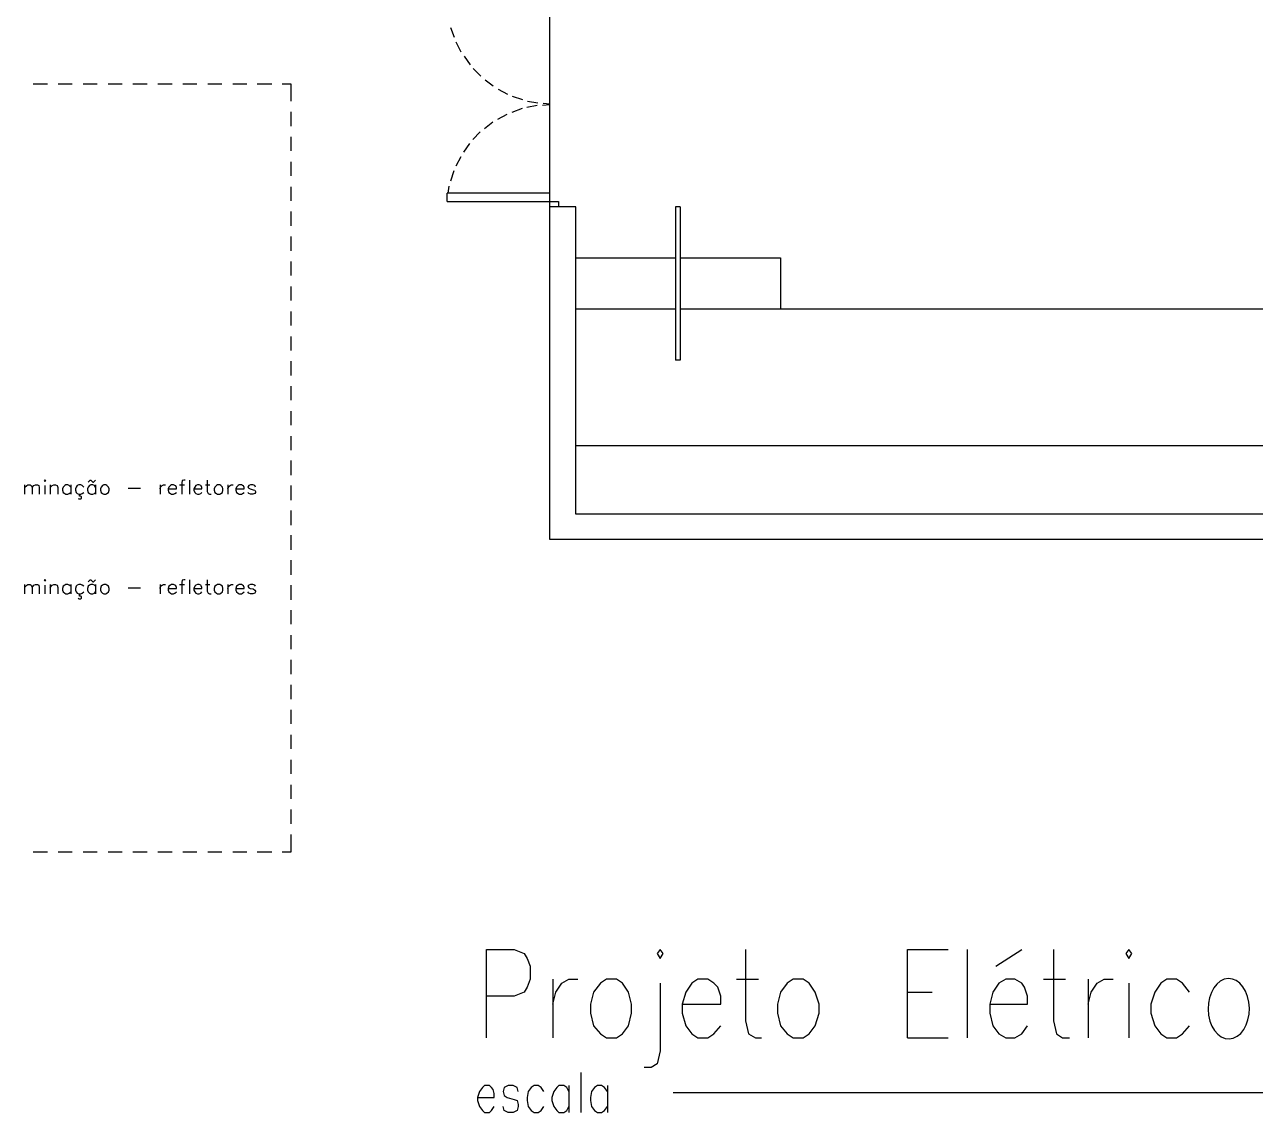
# Model space of a CAD drawing. Header units: millimetres. Extents: x 58 to 939, y 54 to 473.
# Drawn here: x 158.4 to 254.5, y 154.5 to 239.5 of the extents above; entities that cross this region are included whole.
import ezdxf

# ---------------------------------------------------------------- set-up
doc = ezdxf.new("R2010")
doc.units = ezdxf.units.MM
doc.layers.add('PDF_Geometry', color=7, linetype='Continuous')

msp = doc.modelspace()

# ---------------------------------------------------------------- linework, layer by layer
at = {"layer": 'PDF_Geometry', "color": 8, "lineweight": -3, "true_color": 0x797979}
for points in [[(199.397, 226.322), (199.397, 240.208)], [(191.65, 239.276), (191.946, 238.514)], [(192.073, 238.133), (192.454, 237.371)], [(192.708, 237.033), (193.174, 236.355)], [(193.428, 236.059), (194.02, 235.466)], [(194.359, 235.17), (194.994, 234.704)], [(195.375, 234.45), (196.095, 234.069)], [(196.476, 233.9), (197.28, 233.646)], [(197.238, 232.926), (196.433, 232.63)], [(198.423, 233.18), (197.619, 233.011)], [(197.661, 233.519), (198.466, 233.392)], [(199.397, 233.222), (198.847, 233.18)], [(198.889, 233.349), (199.439, 233.307)], [(194.952, 231.868), (194.317, 231.36)], [(196.052, 232.46), (195.333, 232.079)], [(193.978, 231.106), (193.385, 230.513)], [(193.131, 230.217), (192.666, 229.539)], [(192.454, 229.158), (192.073, 228.439)], [(191.904, 228.058), (191.65, 227.253)], [(199.397, 226.322), (191.396, 226.322)], [(191.396, 225.687), (191.396, 226.322)], [(191.523, 226.872), (191.438, 226.322)], [(199.397, 225.687), (199.397, 226.322)], [(191.396, 225.687), (199.397, 225.687)], [(199.397, 225.263), (199.397, 225.687)], [(199.397, 225.687), (200.074, 225.687)], [(199.397, 225.687), (200.074, 225.687)], [(201.429, 225.263), (199.397, 225.263)], [(199.397, 199.27), (199.397, 225.263)], [(200.074, 225.687), (200.074, 225.263)], [(201.429, 201.26), (201.429, 225.263)], [(209.219, 225.263), (209.219, 213.283)], [(209.6, 225.263), (209.219, 225.263)], [(209.6, 225.263), (209.6, 213.283)], [(201.429, 217.262), (201.429, 221.284)], [(201.429, 221.284), (209.219, 221.284)], [(209.6, 221.284), (217.432, 221.284)], [(217.432, 221.284), (217.432, 217.262)], [(209.219, 217.262), (201.429, 217.262)], [(217.432, 217.262), (209.6, 217.262)], [(314.759, 217.262), (217.432, 217.262)], [(209.6, 213.283), (209.219, 213.283)], [(330.762, 206.594), (201.429, 206.594)], [(330.762, 201.26), (201.429, 201.26)], [(213.198, 199.27), (199.397, 199.27)], [(332.752, 199.27), (213.198, 199.27)]]:
    msp.add_lwpolyline(points, dxfattribs=at)
at = {"layer": 'PDF_Geometry', "lineweight": -3}
for points in [[(160.158, 234.831), (159.058, 234.831)], [(162.106, 234.831), (161.005, 234.831)], [(164.053, 234.831), (162.953, 234.831)], [(166.001, 234.831), (164.9, 234.831)], [(167.948, 234.831), (166.847, 234.831)], [(169.895, 234.831), (168.795, 234.831)], [(171.843, 234.831), (170.742, 234.831)], [(173.79, 234.831), (172.69, 234.831)], [(175.738, 234.831), (174.637, 234.831)], [(177.685, 234.831), (176.542, 234.831)], [(179.209, 233.519), (179.209, 234.831), (178.489, 234.831)], [(179.209, 231.571), (179.209, 232.672)], [(179.209, 229.624), (179.209, 230.725)], [(179.209, 227.677), (179.209, 228.777)], [(179.209, 225.729), (179.209, 226.83)], [(179.209, 223.782), (179.209, 224.882)], [(179.209, 221.834), (179.209, 222.935)], [(179.209, 219.887), (179.209, 220.988)], [(179.209, 217.94), (179.209, 219.04)], [(179.209, 215.992), (179.209, 217.093)], [(179.209, 214.045), (179.209, 215.145)], [(179.209, 212.097), (179.209, 213.198)], [(179.209, 210.15), (179.209, 211.251)], [(179.209, 208.203), (179.209, 209.303)], [(179.209, 206.255), (179.209, 207.356)], [(179.209, 204.308), (179.209, 205.451)], [(163.334, 203.757), (163.503, 203.927), (163.545, 203.927), (163.715, 203.757), (163.757, 203.757), (163.926, 203.927)], [(170.911, 203.927), (170.827, 203.927), (170.7, 203.884), (170.657, 203.715), (170.657, 202.826)], [(171.25, 203.927), (171.25, 202.826)], [(172.647, 203.927), (172.647, 203.038), (172.732, 202.868), (172.817, 202.826), (172.944, 202.826)], [(158.38, 203.546), (158.38, 202.826)], [(158.38, 203.334), (158.55, 203.503), (158.634, 203.546), (158.804, 203.546), (158.888, 203.503), (158.973, 203.334), (158.973, 202.826)], [(158.973, 203.334), (159.1, 203.503), (159.227, 203.546), (159.396, 203.546), (159.481, 203.503), (159.523, 203.334), (159.523, 202.826)], [(159.947, 203.503), (159.947, 202.826)], [(160.37, 203.546), (160.37, 202.826)], [(160.37, 203.334), (160.539, 203.503), (160.666, 203.546), (160.793, 203.546), (160.92, 203.503), (160.963, 203.334), (160.963, 202.826)], [(161.979, 203.376), (161.852, 203.503), (161.767, 203.546), (161.598, 203.546), (161.513, 203.503), (161.386, 203.376), (161.344, 203.249), (161.344, 203.122), (161.386, 202.953), (161.513, 202.868), (161.598, 202.826), (161.767, 202.826), (161.852, 202.868), (161.979, 202.953)], [(161.979, 203.546), (161.979, 202.826)], [(162.995, 203.376), (162.868, 203.503), (162.783, 203.546), (162.614, 203.546), (162.487, 203.503), (162.402, 203.376), (162.36, 203.249), (162.36, 203.122), (162.402, 202.953), (162.487, 202.868), (162.614, 202.826), (162.783, 202.826), (162.868, 202.868), (162.995, 202.953)], [(163.926, 203.376), (163.842, 203.503), (163.715, 203.546), (163.545, 203.546), (163.461, 203.503), (163.334, 203.376), (163.291, 203.249), (163.291, 203.122), (163.334, 202.953), (163.461, 202.868), (163.545, 202.826), (163.715, 202.826), (163.842, 202.868), (163.926, 202.953)], [(163.926, 203.546), (163.926, 202.826)], [(166.466, 203.292), (167.44, 203.292)], [(168.964, 203.546), (168.964, 202.826)], [(168.964, 203.249), (169.006, 203.376), (169.133, 203.503), (169.218, 203.546), (169.387, 203.546)], [(169.599, 203.249), (170.234, 203.249), (170.234, 203.334), (170.192, 203.461), (170.107, 203.503), (170.022, 203.546), (169.853, 203.546), (169.768, 203.503), (169.641, 203.376), (169.599, 203.249), (169.599, 203.122), (169.641, 202.953), (169.768, 202.868), (169.853, 202.826), (170.022, 202.826), (170.107, 202.868), (170.234, 202.953)], [(170.488, 203.546), (170.869, 203.546)], [(171.589, 203.249), (172.224, 203.249), (172.224, 203.334), (172.182, 203.461), (172.139, 203.503), (172.012, 203.546), (171.885, 203.546), (171.758, 203.503), (171.673, 203.376), (171.589, 203.249), (171.589, 203.122), (171.673, 202.953), (171.758, 202.868), (171.885, 202.826), (172.012, 202.826), (172.139, 202.868), (172.224, 202.953)], [(172.52, 203.546), (172.859, 203.546)], [(174.256, 203.546), (174.256, 202.826)], [(174.256, 203.249), (174.298, 203.376), (174.425, 203.503), (174.51, 203.546), (174.679, 203.546)], [(174.891, 203.249), (175.526, 203.249), (175.526, 203.334), (175.484, 203.461), (175.399, 203.503), (175.314, 203.546), (175.145, 203.546), (175.06, 203.503), (174.933, 203.376), (174.891, 203.249), (174.891, 203.122), (174.933, 202.953), (175.06, 202.868), (175.145, 202.826), (175.314, 202.826), (175.399, 202.868), (175.526, 202.953)], [(176.415, 203.376), (176.373, 203.503), (176.203, 203.546), (176.034, 203.546), (175.907, 203.503), (175.822, 203.376), (175.907, 203.292), (175.992, 203.249), (176.246, 203.165), (176.373, 203.122), (176.415, 203.038), (176.415, 202.953), (176.373, 202.868), (176.203, 202.826), (176.034, 202.826), (175.907, 202.868), (175.822, 202.953)], [(179.209, 202.36), (179.209, 203.503)], [(162.572, 202.487), (162.614, 202.445), (162.783, 202.445), (162.826, 202.487), (162.826, 202.614), (162.783, 202.657), (162.656, 202.657), (162.656, 202.826)], [(179.209, 200.413), (179.209, 201.556)], [(179.209, 198.466), (179.209, 199.609)], [(179.209, 196.518), (179.209, 197.661)], [(158.38, 195.756), (158.38, 195.036)], [(158.38, 195.544), (158.55, 195.714), (158.634, 195.756), (158.804, 195.756), (158.888, 195.714), (158.973, 195.544), (158.973, 195.036)], [(158.973, 195.544), (159.1, 195.714), (159.227, 195.756), (159.396, 195.756), (159.481, 195.714), (159.523, 195.544), (159.523, 195.036)], [(159.947, 195.714), (159.947, 195.036)], [(160.37, 195.756), (160.37, 195.036)], [(160.37, 195.544), (160.539, 195.714), (160.666, 195.756), (160.793, 195.756), (160.92, 195.714), (160.963, 195.544), (160.963, 195.036)], [(161.979, 195.629), (161.852, 195.714), (161.767, 195.756), (161.598, 195.756), (161.513, 195.714), (161.386, 195.629), (161.344, 195.46), (161.344, 195.333), (161.386, 195.206), (161.513, 195.079), (161.598, 195.036), (161.767, 195.036), (161.852, 195.079), (161.979, 195.206)], [(161.979, 195.756), (161.979, 195.036)], [(162.995, 195.629), (162.868, 195.714), (162.783, 195.756), (162.614, 195.756), (162.487, 195.714), (162.402, 195.629), (162.36, 195.46), (162.36, 195.333), (162.402, 195.206), (162.487, 195.079), (162.614, 195.036), (162.783, 195.036), (162.868, 195.079), (162.995, 195.206)], [(163.926, 195.629), (163.842, 195.714), (163.715, 195.756), (163.545, 195.756), (163.461, 195.714), (163.334, 195.629), (163.291, 195.46), (163.291, 195.333), (163.334, 195.206), (163.461, 195.079), (163.545, 195.036), (163.715, 195.036), (163.842, 195.079), (163.926, 195.206)], [(163.334, 195.968), (163.503, 196.137), (163.545, 196.137), (163.715, 195.968), (163.757, 195.968), (163.926, 196.137)], [(163.926, 195.756), (163.926, 195.036)], [(166.466, 195.502), (167.44, 195.502)], [(168.964, 195.756), (168.964, 195.036)], [(168.964, 195.46), (169.006, 195.629), (169.133, 195.714), (169.218, 195.756), (169.387, 195.756)], [(169.599, 195.46), (170.234, 195.46), (170.234, 195.544), (170.192, 195.671), (170.107, 195.714), (170.022, 195.756), (169.853, 195.756), (169.768, 195.714), (169.641, 195.629), (169.599, 195.46), (169.599, 195.333), (169.641, 195.206), (169.768, 195.079), (169.853, 195.036), (170.022, 195.036), (170.107, 195.079), (170.234, 195.206)], [(170.488, 195.756), (170.869, 195.756)], [(170.911, 196.137), (170.827, 196.137), (170.7, 196.095), (170.657, 195.925), (170.657, 195.036)], [(171.25, 196.137), (171.25, 195.036)], [(171.589, 195.46), (172.224, 195.46), (172.224, 195.544), (172.182, 195.671), (172.139, 195.714), (172.012, 195.756), (171.885, 195.756), (171.758, 195.714), (171.673, 195.629), (171.589, 195.46), (171.589, 195.333), (171.673, 195.206), (171.758, 195.079), (171.885, 195.036), (172.012, 195.036), (172.139, 195.079), (172.224, 195.206)], [(172.52, 195.756), (172.859, 195.756)], [(172.647, 196.137), (172.647, 195.248), (172.732, 195.079), (172.817, 195.036), (172.944, 195.036)], [(174.256, 195.756), (174.256, 195.036)], [(174.256, 195.46), (174.298, 195.629), (174.425, 195.714), (174.51, 195.756), (174.679, 195.756)], [(174.891, 195.46), (175.526, 195.46), (175.526, 195.544), (175.484, 195.671), (175.399, 195.714), (175.314, 195.756), (175.145, 195.756), (175.06, 195.714), (174.933, 195.629), (174.891, 195.46), (174.891, 195.333), (174.933, 195.206), (175.06, 195.079), (175.145, 195.036), (175.314, 195.036), (175.399, 195.079), (175.526, 195.206)], [(176.415, 195.629), (176.373, 195.714), (176.203, 195.756), (176.034, 195.756), (175.907, 195.714), (175.822, 195.629), (175.907, 195.502), (175.992, 195.46), (176.246, 195.417), (176.373, 195.333), (176.415, 195.248), (176.415, 195.206), (176.373, 195.079), (176.203, 195.036), (176.034, 195.036), (175.907, 195.079), (175.822, 195.206)], [(179.209, 194.571), (179.209, 195.714)], [(162.572, 194.698), (162.614, 194.655), (162.783, 194.655), (162.826, 194.698), (162.826, 194.825), (162.783, 194.867), (162.656, 194.867), (162.656, 195.036)], [(179.209, 192.666), (179.209, 193.766)], [(179.209, 190.718), (179.209, 191.819)], [(179.209, 188.771), (179.209, 189.872)], [(179.209, 186.823), (179.209, 187.924)], [(179.209, 184.876), (179.209, 185.977)], [(179.209, 182.929), (179.209, 184.029)], [(179.209, 180.981), (179.209, 182.082)], [(179.209, 179.034), (179.209, 180.135)], [(179.209, 177.086), (179.209, 178.187)], [(178.489, 174.885), (179.209, 174.885), (179.209, 176.24)], [(159.058, 174.885), (160.158, 174.885)], [(161.005, 174.885), (162.106, 174.885)], [(162.953, 174.885), (164.053, 174.885)], [(164.9, 174.885), (166.001, 174.885)], [(166.847, 174.885), (167.948, 174.885)], [(168.795, 174.885), (169.895, 174.885)], [(170.742, 174.885), (171.843, 174.885)], [(172.69, 174.885), (173.79, 174.885)], [(174.637, 174.885), (175.738, 174.885)], [(176.542, 174.885), (177.685, 174.885)], [(194.453, 160.364), (194.453, 167.269), (196.625, 167.269), (197.401, 166.959), (197.634, 166.571), (197.867, 165.95), (197.867, 164.942), (197.634, 164.321), (197.401, 163.933), (196.625, 163.623), (194.453, 163.623)], [(214.702, 167.269), (214.702, 161.683), (214.935, 160.675), (215.478, 160.364), (215.943, 160.364)], [(227.348, 160.364), (227.348, 167.269), (230.529, 167.269)], [(232.003, 167.269), (232.003, 160.364)], [(234.253, 165.95), (236.27, 167.269)], [(238.752, 167.269), (238.752, 161.683), (238.985, 160.675), (239.451, 160.364), (239.994, 160.364)], [(199.651, 164.942), (199.651, 160.364)], [(199.651, 163.002), (199.884, 163.933), (200.349, 164.631), (200.892, 164.942), (201.59, 164.942)], [(208.03, 164.631), (208.03, 159.356), (207.797, 158.347), (207.332, 158.037), (206.789, 158.037)], [(209.737, 163.002), (212.762, 163.002), (212.762, 163.623), (212.53, 164.321), (212.219, 164.631), (211.754, 164.942), (210.978, 164.942), (210.512, 164.631), (210.047, 163.933), (209.737, 163.002), (209.737, 162.304), (210.047, 161.295), (210.512, 160.675), (210.978, 160.364), (211.754, 160.364), (212.219, 160.675), (212.762, 161.295)], [(214.004, 164.942), (215.71, 164.942)], [(233.787, 163.002), (236.735, 163.002), (236.735, 163.623), (236.503, 164.321), (236.27, 164.631), (235.727, 164.942), (235.029, 164.942), (234.485, 164.631), (234.02, 163.933), (233.787, 163.002), (233.787, 162.304), (234.02, 161.295), (234.485, 160.675), (235.029, 160.364), (235.727, 160.364), (236.27, 160.675), (236.735, 161.295)], [(237.977, 164.942), (239.683, 164.942)], [(241.468, 164.942), (241.468, 160.364)], [(241.468, 163.002), (241.701, 163.933), (242.166, 164.631), (242.709, 164.942), (243.407, 164.942)], [(244.649, 164.631), (244.649, 160.364)], [(249.381, 163.933), (248.838, 164.631), (248.373, 164.942), (247.597, 164.942), (247.131, 164.631), (246.666, 163.933), (246.356, 163.002), (246.356, 162.304), (246.666, 161.295), (247.131, 160.675), (247.597, 160.364), (248.373, 160.364), (248.838, 160.675), (249.381, 161.295)], [(227.348, 163.933), (229.287, 163.933)], [(227.348, 160.364), (230.529, 160.364)], [(201.823, 157.649), (201.823, 154.546)], [(193.755, 155.709), (195.074, 155.709), (195.074, 156.02), (194.996, 156.33), (194.841, 156.485), (194.686, 156.64), (194.298, 156.64), (194.143, 156.485), (193.91, 156.175), (193.755, 155.709), (193.755, 155.477), (193.91, 155.011), (194.143, 154.701), (194.298, 154.546), (194.686, 154.546), (194.841, 154.701), (195.074, 155.011)], [(196.936, 156.175), (196.858, 156.485), (196.548, 156.64), (196.16, 156.64), (195.849, 156.485), (195.772, 156.175), (195.849, 155.864), (196.082, 155.709), (196.625, 155.554), (196.858, 155.477), (196.936, 155.166), (196.936, 155.011), (196.858, 154.701), (196.548, 154.546), (196.16, 154.546), (195.849, 154.701), (195.772, 155.011)], [(198.953, 156.175), (198.72, 156.485), (198.487, 156.64), (198.177, 156.64), (197.944, 156.485), (197.711, 156.175), (197.634, 155.709), (197.634, 155.477), (197.711, 155.011), (197.944, 154.701), (198.177, 154.546), (198.487, 154.546), (198.72, 154.701), (198.953, 155.011)], [(200.892, 156.175), (200.737, 156.485), (200.504, 156.64), (200.116, 156.64), (199.961, 156.485), (199.728, 156.175), (199.573, 155.709), (199.573, 155.477), (199.728, 155.011), (199.961, 154.701), (200.116, 154.546), (200.504, 154.546), (200.737, 154.701), (200.892, 155.011)], [(200.892, 156.64), (200.892, 154.546)], [(203.918, 156.175), (203.685, 156.485), (203.452, 156.64), (203.142, 156.64), (202.909, 156.485), (202.677, 156.175), (202.599, 155.709), (202.599, 155.477), (202.677, 155.011), (202.909, 154.701), (203.142, 154.546), (203.452, 154.546), (203.685, 154.701), (203.918, 155.011)], [(203.918, 156.64), (203.918, 154.546)], [(209.038, 156.097), (256.984, 156.097)]]:
    msp.add_lwpolyline(points, dxfattribs=at)
for points in [[(159.904, 203.884), (159.947, 203.8), (160.031, 203.884), (159.947, 203.927)], [(164.561, 203.546), (164.477, 203.503), (164.35, 203.376), (164.307, 203.249), (164.307, 203.122), (164.35, 202.953), (164.477, 202.868), (164.561, 202.826), (164.731, 202.826), (164.815, 202.868), (164.942, 202.953), (164.985, 203.122), (164.985, 203.249), (164.942, 203.376), (164.815, 203.503), (164.731, 203.546)], [(173.452, 203.546), (173.367, 203.503), (173.24, 203.376), (173.198, 203.249), (173.198, 203.122), (173.24, 202.953), (173.367, 202.868), (173.452, 202.826), (173.621, 202.826), (173.706, 202.868), (173.833, 202.953), (173.875, 203.122), (173.875, 203.249), (173.833, 203.376), (173.706, 203.503), (173.621, 203.546)], [(159.904, 196.095), (159.947, 196.052), (160.031, 196.095), (159.947, 196.137)], [(164.561, 195.756), (164.477, 195.714), (164.35, 195.629), (164.307, 195.46), (164.307, 195.333), (164.35, 195.206), (164.477, 195.079), (164.561, 195.036), (164.731, 195.036), (164.815, 195.079), (164.942, 195.206), (164.985, 195.333), (164.985, 195.46), (164.942, 195.629), (164.815, 195.714), (164.731, 195.756)], [(173.452, 195.756), (173.367, 195.714), (173.24, 195.629), (173.198, 195.46), (173.198, 195.333), (173.24, 195.206), (173.367, 195.079), (173.452, 195.036), (173.621, 195.036), (173.706, 195.079), (173.833, 195.206), (173.875, 195.333), (173.875, 195.46), (173.833, 195.629), (173.706, 195.714), (173.621, 195.756)], [(207.797, 166.959), (208.03, 166.571), (208.263, 166.959), (208.03, 167.269)], [(244.416, 166.959), (244.649, 166.571), (244.882, 166.959), (244.649, 167.269)], [(203.84, 164.942), (203.375, 164.631), (202.832, 163.933), (202.599, 163.002), (202.599, 162.304), (202.832, 161.295), (203.375, 160.675), (203.84, 160.364), (204.616, 160.364), (205.082, 160.675), (205.547, 161.295), (205.78, 162.304), (205.78, 163.002), (205.547, 163.933), (205.082, 164.631), (204.616, 164.942)], [(218.426, 164.942), (217.96, 164.631), (217.417, 163.933), (217.185, 163.002), (217.185, 162.304), (217.417, 161.295), (217.96, 160.675), (218.426, 160.364), (219.202, 160.364), (219.667, 160.675), (220.133, 161.295), (220.443, 162.304), (220.443, 163.002), (220.133, 163.933), (219.667, 164.631), (219.202, 164.942)]]:
    msp.add_lwpolyline(points, close=True, dxfattribs=at)
msp.add_ellipse((252.446, 162.638), major_axis=(0, 2.359), ratio=0.682242, start_param=0.218627, end_param=6.501812, dxfattribs=at)

doc.saveas('drawing.dxf')
